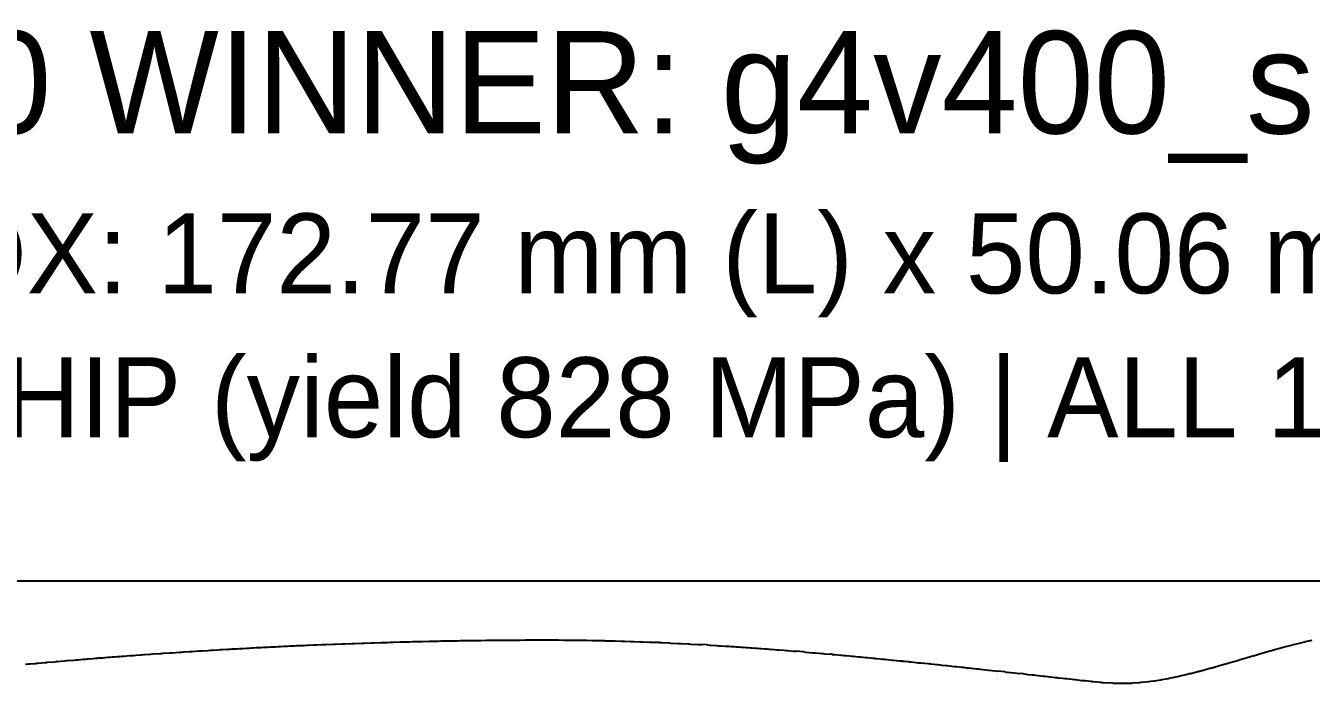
# Model space of a CAD drawing. Extents: x -19 to 227, y -64 to 33.
# Drawn here: x 20.95 to 61.13, y 12.02 to 32.58 of the extents above; entities that cross this region are included whole.
import ezdxf

# ---------------------------------------------------------------- set-up
doc = ezdxf.new("R2010")
doc.units = 0

msp = doc.modelspace()

# ---------------------------------------------------------------- linework, layer by layer
at = {"layer": 'BOUNDING_BOX'}
msp.add_line((153.6264, 15.2101), (-19.1476, 15.2101), dxfattribs=at)
at = {"layer": 'MIDPLANE_Z0_OUTLINE'}
for p, q in [((30.9259, 13.2532), (31.1547, 13.2613)), ((31.1547, 13.2613), (31.1922, 13.2626)), ((31.1922, 13.2626), (31.221, 13.2637)), ((31.221, 13.2637), (31.2259, 13.2639)), ((31.2259, 13.2639), (31.4547, 13.2715)), ((31.4547, 13.2715), (31.5028, 13.2731)), ((31.5028, 13.2731), (31.5218, 13.2738)), ((31.5218, 13.2738), (31.5259, 13.274)), ((31.5259, 13.274), (31.7547, 13.2813)), ((31.7547, 13.2813), (31.8127, 13.2831)), ((31.8127, 13.2831), (31.8232, 13.2835)), ((31.8232, 13.2835), (31.8259, 13.2836)), ((31.8259, 13.2836), (32.0547, 13.2905)), ((32.0547, 13.2905), (32.1221, 13.2925)), ((32.1221, 13.2925), (32.125, 13.2926)), ((32.125, 13.2926), (32.1259, 13.2926)), ((32.1259, 13.2926), (32.2214, 13.2954)), ((32.2214, 13.2954), (32.2556, 13.2963)), ((32.2556, 13.2963), (32.3547, 13.2993)), ((32.3547, 13.2993), (32.4259, 13.3014)), ((32.4259, 13.3014), (32.43, 13.3015)), ((32.43, 13.3015), (32.4312, 13.3016)), ((32.4312, 13.3016), (32.6547, 13.3078)), ((32.6547, 13.3078), (32.7259, 13.3099)), ((32.7259, 13.3099), (32.7365, 13.3101)), ((32.7365, 13.3101), (32.7398, 13.3102)), ((32.7398, 13.3102), (32.9547, 13.3159)), ((32.9547, 13.3159), (33.0259, 13.3177)), ((33.0259, 13.3177), (33.0424, 13.3181)), ((33.0424, 13.3181), (33.0479, 13.3183)), ((33.0479, 13.3183), (33.2547, 13.3234)), ((33.2547, 13.3234), (33.3259, 13.3251)), ((33.3259, 13.3251), (33.3477, 13.3256)), ((33.3477, 13.3256), (33.3554, 13.3258)), ((33.3554, 13.3258), (33.5547, 13.3303)), ((33.5547, 13.3303), (33.6259, 13.3319)), ((33.6259, 13.3319), (33.6526, 13.3325)), ((33.6526, 13.3325), (33.6623, 13.3327)), ((33.6623, 13.3327), (33.8547, 13.3367)), ((33.8547, 13.3367), (33.9259, 13.3382)), ((33.9259, 13.3382), (33.9569, 13.3388)), ((33.9569, 13.3388), (33.9686, 13.339)), ((33.9686, 13.339), (34.1547, 13.3426)), ((34.1547, 13.3426), (34.2259, 13.344)), ((34.2259, 13.344), (34.2608, 13.3445)), ((34.2608, 13.3445), (34.2744, 13.3448)), ((34.2744, 13.3448), (34.4547, 13.3479)), ((34.4547, 13.3479), (34.5259, 13.3492)), ((34.5259, 13.3492), (34.5642, 13.3497)), ((34.5642, 13.3497), (34.5796, 13.35)), ((34.5796, 13.35), (34.7547, 13.3527)), ((34.7547, 13.3527), (34.8259, 13.3538)), ((34.8259, 13.3538), (34.8672, 13.3544)), ((34.8672, 13.3544), (34.8842, 13.3546)), ((34.8842, 13.3546), (35.0547, 13.357)), ((35.0547, 13.357), (35.1259, 13.3579)), ((35.1259, 13.3579), (35.1698, 13.3585)), ((35.1698, 13.3585), (35.1883, 13.3587)), ((35.1883, 13.3587), (35.3547, 13.3607)), ((35.3547, 13.3607), (35.4259, 13.3615)), ((35.4259, 13.3615), (35.4719, 13.362)), ((35.4719, 13.362), (35.4918, 13.3622)), ((35.4918, 13.3622), (35.6547, 13.3638)), ((35.6547, 13.3638), (35.7259, 13.3646)), ((35.7259, 13.3646), (35.7737, 13.3649)), ((35.7737, 13.3649), (35.7947, 13.3651)), ((35.7947, 13.3651), (35.9547, 13.3665)), ((35.9547, 13.3665), (36.0259, 13.3671)), ((36.0259, 13.3671), (36.0751, 13.3674)), ((36.0751, 13.3674), (36.0971, 13.3675)), ((36.0971, 13.3675), (36.2547, 13.3685)), ((36.2547, 13.3685), (36.3259, 13.369)), ((36.3259, 13.369), (36.3762, 13.3692)), ((36.3762, 13.3692), (36.3989, 13.3693)), ((36.3989, 13.3693), (36.5547, 13.3701)), ((36.5547, 13.3701), (36.6259, 13.3704)), ((36.6259, 13.3704), (36.6769, 13.3705)), ((36.6769, 13.3705), (36.7002, 13.3706)), ((36.7002, 13.3706), (36.8547, 13.371)), ((36.8547, 13.371), (36.9259, 13.3712)), ((36.9259, 13.3712), (36.9773, 13.3712)), ((36.9773, 13.3712), (37.0009, 13.3713)), ((37.0009, 13.3713), (37.1547, 13.3713)), ((37.1547, 13.3713), (37.2259, 13.3714)), ((37.2259, 13.3714), (37.2772, 13.3712)), ((37.2772, 13.3712), (37.3008, 13.3712)), ((37.3008, 13.3712), (37.4547, 13.3708)), ((37.4547, 13.3708), (37.5259, 13.3706)), ((37.5259, 13.3706), (37.5766, 13.3703)), ((37.5766, 13.3703), (37.5997, 13.3701)), ((37.5997, 13.3701), (37.7547, 13.3691)), ((37.7547, 13.3691), (37.8259, 13.3687)), ((37.8259, 13.3687), (37.8753, 13.3682)), ((37.8753, 13.3682), (37.8976, 13.368)), ((37.8976, 13.368), (38.0547, 13.3663)), ((38.0547, 13.3663), (38.1259, 13.3656)), ((38.1259, 13.3656), (38.1733, 13.365)), ((38.1733, 13.365), (38.1943, 13.3647)), ((38.1943, 13.3647), (38.3547, 13.3623)), ((38.3547, 13.3623), (38.4259, 13.3613)), ((38.4259, 13.3613), (38.4706, 13.3605)), ((38.4706, 13.3605), (38.4898, 13.3602)), ((38.4898, 13.3602), (38.6547, 13.3572)), ((38.6547, 13.3572), (38.7259, 13.3559)), ((38.7259, 13.3559), (38.7671, 13.355)), ((38.7671, 13.355), (38.7842, 13.3546)), ((38.7842, 13.3546), (38.9547, 13.3508)), ((38.9547, 13.3508), (39.0259, 13.3492)), ((39.0259, 13.3492), (39.0628, 13.3483)), ((39.0628, 13.3483), (39.0776, 13.348)), ((39.0776, 13.348), (39.2547, 13.3433)), ((39.2547, 13.3433), (39.3259, 13.3415)), ((39.3259, 13.3415), (39.3577, 13.3406)), ((39.3577, 13.3406), (39.3699, 13.3402)), ((39.3699, 13.3402), (39.5547, 13.3347)), ((39.5547, 13.3347), (39.6259, 13.3326)), ((39.6259, 13.3326), (39.6517, 13.3318)), ((39.6517, 13.3318), (39.6611, 13.3315)), ((39.6611, 13.3315), (39.8547, 13.325)), ((39.8547, 13.325), (39.9259, 13.3226)), ((39.9259, 13.3226), (39.9448, 13.322)), ((39.9448, 13.322), (39.9514, 13.3218)), ((39.9514, 13.3218), (40.1547, 13.3142)), ((40.1547, 13.3142), (40.2259, 13.3116)), ((40.2259, 13.3116), (40.2371, 13.3112)), ((40.2371, 13.3112), (40.2406, 13.311)), ((40.2406, 13.311), (40.4547, 13.3024)), ((40.4547, 13.3024), (40.5259, 13.2995)), ((40.5259, 13.2995), (40.5283, 13.2994)), ((40.5283, 13.2994), (40.529, 13.2994)), ((40.529, 13.2994), (40.5482, 13.2985)), ((40.5482, 13.2985), (40.598, 13.2963)), ((40.7547, 13.2898), (40.598, 13.2963)), ((40.7547, 13.2898), (40.8168, 13.2872)), ((40.8168, 13.2872), (40.8239, 13.2869)), ((40.8239, 13.2869), (40.8259, 13.2868)), ((40.8259, 13.2868), (41.0547, 13.2766)), ((41.0547, 13.2766), (41.104, 13.2744)), ((41.104, 13.2744), (41.1221, 13.2736)), ((41.1221, 13.2736), (41.1259, 13.2734)), ((41.1259, 13.2734), (41.3547, 13.2625)), ((41.3547, 13.2625), (41.3904, 13.2608)), ((41.3904, 13.2608), (41.4213, 13.2592)), ((60.6259, 13.2411), (60.7993, 13.2831)), ((60.7993, 13.2831), (60.8538, 13.2963)), ((60.8538, 13.2963), (60.8547, 13.2965)), ((60.8547, 13.2965), (60.9259, 13.3145)), ((60.9259, 13.3145), (60.9436, 13.3185)), ((60.9436, 13.3185), (60.9494, 13.3198)), ((60.9494, 13.3198), (61.1547, 13.368)), ((23.8865, 12.8569), (23.9547, 12.8622)), ((23.9547, 12.8622), (24.0259, 12.8677)), ((24.0259, 12.8677), (24.1085, 12.8737)), ((24.1085, 12.8737), (24.2106, 12.881)), ((24.2106, 12.881), (24.2547, 12.8844)), ((24.2547, 12.8844), (24.3259, 12.8897)), ((24.3259, 12.8897), (24.3951, 12.8946)), ((24.3951, 12.8946), (24.5341, 12.9045)), ((24.5341, 12.9045), (24.5547, 12.906)), ((24.5547, 12.906), (24.6259, 12.9113)), ((24.6259, 12.9113), (24.6635, 12.9139)), ((24.6635, 12.9139), (24.8259, 12.9251)), ((24.8259, 12.9251), (24.8547, 12.9271)), ((24.8547, 12.9271), (24.8568, 12.9272)), ((24.8568, 12.9272), (24.9238, 12.9321)), ((24.9238, 12.9321), (24.9259, 12.9322)), ((24.9259, 12.9322), (25.1547, 12.9477)), ((25.1547, 12.9477), (25.1789, 12.9493)), ((25.1789, 12.9493), (25.2208, 12.9523)), ((25.2208, 12.9523), (25.2259, 12.9526)), ((25.2259, 12.9526), (25.4547, 12.9677)), ((25.4547, 12.9677), (25.5003, 12.9707)), ((25.5003, 12.9707), (25.5215, 12.9722)), ((25.5215, 12.9722), (25.5259, 12.9725)), ((25.5259, 12.9725), (25.7547, 12.9872)), ((25.7547, 12.9872), (25.8211, 12.9915)), ((25.8211, 12.9915), (25.8247, 12.9917)), ((25.8247, 12.9917), (25.8259, 12.9918)), ((25.8259, 12.9918), (25.879, 12.9952)), ((25.879, 12.9952), (25.8977, 12.9963)), ((25.8977, 12.9963), (26.0547, 13.0066)), ((26.0547, 13.0066), (26.1259, 13.0113)), ((26.1259, 13.0113), (26.138, 13.0121)), ((26.138, 13.0121), (26.1419, 13.0123)), ((26.1419, 13.0123), (26.3547, 13.0259)), ((26.3547, 13.0259), (26.4259, 13.0305)), ((26.4259, 13.0305), (26.4527, 13.0321)), ((26.4527, 13.0321), (26.4623, 13.0327)), ((26.4623, 13.0327), (26.6547, 13.0447)), ((26.6547, 13.0447), (26.7259, 13.0491)), ((26.7259, 13.0491), (26.766, 13.0515)), ((26.766, 13.0515), (26.782, 13.0524)), ((26.782, 13.0524), (26.9547, 13.0629)), ((26.9547, 13.0629), (27.0259, 13.0672)), ((27.0259, 13.0672), (27.0778, 13.0701)), ((27.0778, 13.0701), (27.1011, 13.0714)), ((27.1011, 13.0714), (27.2547, 13.0805)), ((27.2547, 13.0805), (27.3259, 13.0847)), ((27.3259, 13.0847), (27.3881, 13.0881)), ((27.3881, 13.0881), (27.4195, 13.0899)), ((27.4195, 13.0899), (27.5547, 13.0976)), ((27.5547, 13.0976), (27.6259, 13.1017)), ((27.6259, 13.1017), (27.6966, 13.1055)), ((27.6966, 13.1055), (27.7372, 13.1076)), ((27.7372, 13.1076), (27.8547, 13.1142)), ((27.8547, 13.1142), (27.9259, 13.1181)), ((27.9259, 13.1181), (28.0032, 13.1221)), ((28.0032, 13.1221), (28.0544, 13.1248)), ((28.0544, 13.1248), (28.1547, 13.1302)), ((28.1547, 13.1302), (28.2259, 13.134)), ((28.2259, 13.134), (28.3074, 13.1381)), ((28.3074, 13.1381), (28.3709, 13.1413)), ((28.3709, 13.1413), (28.4547, 13.1457)), ((28.4547, 13.1457), (28.5259, 13.1494)), ((28.5259, 13.1494), (28.6089, 13.1534)), ((28.6089, 13.1534), (28.6868, 13.1572)), ((28.6868, 13.1572), (28.7547, 13.1606)), ((28.7547, 13.1606), (28.8259, 13.1642)), ((28.8259, 13.1642), (28.9072, 13.168)), ((28.9072, 13.168), (29.0021, 13.1725)), ((29.0021, 13.1725), (29.0547, 13.175)), ((29.0547, 13.175), (29.1259, 13.1785)), ((29.1259, 13.1785), (29.2015, 13.1819)), ((29.2015, 13.1819), (29.3167, 13.1871)), ((29.3167, 13.1871), (29.3547, 13.1889)), ((29.3547, 13.1889), (29.4259, 13.1923)), ((29.4259, 13.1923), (29.4906, 13.1951)), ((29.4906, 13.1951), (29.6308, 13.2012)), ((29.6308, 13.2012), (29.6547, 13.2023)), ((29.6547, 13.2023), (29.7259, 13.2055)), ((29.7259, 13.2055), (29.773, 13.2075)), ((29.773, 13.2075), (29.9443, 13.2147)), ((29.9443, 13.2147), (29.9547, 13.2151)), ((29.9547, 13.2151), (30.0259, 13.2182)), ((30.0259, 13.2182), (30.0462, 13.2191)), ((30.0462, 13.2191), (30.1959, 13.2251)), ((30.1959, 13.2251), (30.2547, 13.2274)), ((30.2547, 13.2274), (30.2571, 13.2275)), ((30.2571, 13.2275), (30.3244, 13.2304)), ((30.3244, 13.2304), (30.3259, 13.2304)), ((30.3259, 13.2304), (30.5547, 13.2392)), ((30.5547, 13.2392), (30.5694, 13.2398)), ((30.5694, 13.2398), (30.622, 13.2419)), ((30.622, 13.2419), (30.6259, 13.2421)), ((30.6259, 13.2421), (30.8547, 13.2505)), ((30.8547, 13.2505), (30.8811, 13.2515)), ((30.8811, 13.2515), (30.921, 13.253)), ((30.921, 13.253), (30.9259, 13.2532)), ((41.4213, 13.2592), (41.4259, 13.259)), ((41.4259, 13.259), (41.6547, 13.2474)), ((41.6547, 13.2474), (41.6759, 13.2463)), ((41.6759, 13.2463), (41.7222, 13.2438)), ((41.7222, 13.2438), (41.7259, 13.2436)), ((41.7259, 13.2436), (41.9547, 13.2313)), ((41.9547, 13.2313), (41.9606, 13.231)), ((41.9606, 13.231), (42.0253, 13.2273)), ((42.0253, 13.2273), (42.0259, 13.2273)), ((42.0259, 13.2273), (42.0653, 13.2251)), ((42.2446, 13.2149), (42.0653, 13.2251)), ((42.2446, 13.2149), (42.2547, 13.2143)), ((42.2547, 13.2143), (42.3259, 13.2101)), ((42.3259, 13.2101), (42.3611, 13.208)), ((42.3611, 13.208), (42.5277, 13.1981)), ((42.5277, 13.1981), (42.5547, 13.1964)), ((42.5547, 13.1964), (42.6259, 13.192)), ((42.6259, 13.192), (42.6845, 13.1884)), ((42.6845, 13.1884), (42.8102, 13.1806)), ((42.8102, 13.1806), (42.8547, 13.1777)), ((42.8547, 13.1777), (42.9259, 13.173)), ((42.9259, 13.173), (42.9961, 13.1685)), ((42.9961, 13.1685), (43.0919, 13.1623)), ((43.0919, 13.1623), (43.1547, 13.158)), ((43.1547, 13.158), (43.2259, 13.1531)), ((43.2259, 13.1531), (43.2999, 13.1482)), ((43.2999, 13.1482), (43.3729, 13.1433)), ((43.3729, 13.1433), (43.4547, 13.1375)), ((43.4547, 13.1375), (43.5259, 13.1324)), ((43.5259, 13.1324), (43.598, 13.1274)), ((43.598, 13.1274), (43.6532, 13.1236)), ((43.6532, 13.1236), (43.7547, 13.1161)), ((43.7547, 13.1161), (43.8259, 13.1109)), ((43.8259, 13.1109), (43.8919, 13.1062)), ((43.8919, 13.1062), (43.9328, 13.1032)), ((43.9328, 13.1032), (44.0547, 13.094)), ((44.0547, 13.094), (44.1259, 13.0886)), ((44.1259, 13.0886), (44.1825, 13.0844)), ((44.1825, 13.0844), (44.2118, 13.0822)), ((44.2118, 13.0822), (44.3547, 13.071)), ((44.3547, 13.071), (44.4259, 13.0655)), ((44.4259, 13.0655), (44.4704, 13.0621)), ((44.4704, 13.0621), (44.4902, 13.0606)), ((44.4902, 13.0606), (44.6547, 13.0473)), ((44.6547, 13.0473), (44.7259, 13.0415)), ((44.7259, 13.0415), (44.7562, 13.0392)), ((44.7562, 13.0392), (44.7679, 13.0382)), ((44.7679, 13.0382), (44.9547, 13.0227)), ((44.9547, 13.0227), (45.0259, 13.0168)), ((45.0259, 13.0168), (45.0401, 13.0156)), ((45.0401, 13.0156), (45.0448, 13.0152)), ((45.2547, 12.9973), (45.0448, 13.0152)), ((45.2659, 12.9963), (45.2547, 12.9973)), ((45.2659, 12.9963), (45.2688, 12.9961)), ((45.2688, 12.9961), (45.3214, 12.9918)), ((45.3214, 12.9918), (45.3248, 12.9915)), ((45.3248, 12.9915), (45.3259, 12.9914)), ((45.3259, 12.9914), (45.5547, 12.9725)), ((45.5547, 12.9725), (45.5985, 12.9689)), ((45.5985, 12.9689), (45.6217, 12.9669)), ((45.6217, 12.9669), (45.6259, 12.9665)), ((45.6259, 12.9665), (45.8547, 12.9472)), ((45.8547, 12.9472), (45.875, 12.9454)), ((45.875, 12.9454), (45.9226, 12.9412)), ((45.9226, 12.9412), (45.9259, 12.9409)), ((45.9259, 12.9409), (46.1092, 12.9251)), ((46.1511, 12.9215), (46.1092, 12.9251)), ((46.1511, 12.9215), (46.1547, 12.9211)), ((46.1547, 12.9211), (46.2259, 12.9146)), ((46.2259, 12.9146), (46.2516, 12.9124)), ((46.2516, 12.9124), (46.4266, 12.8969)), ((46.4266, 12.8969), (46.4547, 12.8943)), ((46.4547, 12.8943), (46.5259, 12.8877)), ((46.5259, 12.8877), (46.5865, 12.8822)), ((46.5865, 12.8822), (46.7015, 12.8719)), ((46.7015, 12.8719), (46.7547, 12.8669)), ((46.7547, 12.8669), (46.8259, 12.8601)), ((46.8259, 12.8601), (46.8976, 12.8535)), ((59.2305, 12.8522), (59.3026, 12.873)), ((59.3026, 12.873), (59.3547, 12.8886)), ((59.3547, 12.8886), (59.4259, 12.9099)), ((59.4259, 12.9099), (59.4784, 12.9248)), ((59.4784, 12.9248), (59.4794, 12.9251)), ((59.4794, 12.9251), (59.6547, 12.9748)), ((59.6547, 12.9748), (59.7242, 12.9946)), ((59.7242, 12.9946), (59.7254, 12.9949)), ((59.7254, 12.9949), (59.7259, 12.9951)), ((59.7259, 12.9951), (59.729, 12.9959)), ((59.729, 12.9959), (59.7304, 12.9963)), ((59.7304, 12.9963), (59.9547, 13.0608)), ((59.9547, 13.0608), (60.0259, 13.0813)), ((60.0259, 13.0813), (60.1037, 13.1022)), ((60.1037, 13.1022), (60.142, 13.1124)), ((60.142, 13.1124), (60.2547, 13.1437)), ((60.2547, 13.1437), (60.3259, 13.1635)), ((60.3259, 13.1635), (60.4303, 13.1903)), ((60.4303, 13.1903), (60.5507, 13.2211)), ((60.5507, 13.2211), (60.5547, 13.2222)), ((60.5547, 13.2222), (60.5656, 13.2251)), ((60.5656, 13.2251), (60.621, 13.2398)), ((60.621, 13.2398), (60.6259, 13.2411)), ((20.9413, 12.6117), (20.9547, 12.6129)), ((20.9547, 12.6129), (21.0259, 12.6196)), ((21.0259, 12.6196), (21.0435, 12.6211)), ((21.0435, 12.6211), (21.0886, 12.6251)), ((21.0886, 12.6251), (21.2547, 12.6396)), ((21.2547, 12.6396), (21.2706, 12.641)), ((21.2706, 12.641), (21.3212, 12.6456)), ((21.3212, 12.6456), (21.3259, 12.6461)), ((21.3259, 12.6461), (21.5547, 12.6657)), ((21.5547, 12.6657), (21.5992, 12.6696)), ((21.5992, 12.6696), (21.6213, 12.6716)), ((21.6213, 12.6716), (21.6259, 12.672)), ((21.6259, 12.672), (21.8443, 12.6904)), ((21.8443, 12.6904), (21.8547, 12.6913)), ((21.8547, 12.6913), (21.9141, 12.6963)), ((21.9153, 12.6964), (21.9141, 12.6963)), ((21.9259, 12.6974), (21.9153, 12.6964)), ((21.9259, 12.6974), (21.9269, 12.6975)), ((21.9269, 12.6975), (21.9271, 12.6975)), ((21.9271, 12.6975), (22.1547, 12.7173)), ((22.1547, 12.7173), (22.2259, 12.7234)), ((22.2259, 12.7234), (22.2479, 12.7252)), ((22.2479, 12.7252), (22.2555, 12.7258)), ((22.2555, 12.7258), (22.4547, 12.7428)), ((22.4547, 12.7428), (22.5259, 12.7489)), ((22.5259, 12.7489), (22.5668, 12.7522)), ((22.5668, 12.7522), (22.5831, 12.7535)), ((22.5831, 12.7535), (22.7547, 12.7679)), ((22.7547, 12.7679), (22.8259, 12.7738)), ((22.8259, 12.7738), (22.8832, 12.7783)), ((22.8832, 12.7783), (22.91, 12.7804)), ((22.91, 12.7804), (23.0547, 12.7923)), ((23.0547, 12.7923), (23.1259, 12.7981)), ((23.1259, 12.7981), (23.1967, 12.8036)), ((23.1967, 12.8036), (23.2362, 12.8066)), ((23.2362, 12.8066), (23.3547, 12.8162)), ((23.3547, 12.8162), (23.4259, 12.8219)), ((23.4259, 12.8219), (23.5064, 12.828)), ((23.5064, 12.828), (23.5617, 12.8321)), ((23.5617, 12.8321), (23.6547, 12.8394)), ((23.6547, 12.8394), (23.7259, 12.8451)), ((23.7259, 12.8451), (23.811, 12.8513)), ((23.811, 12.8513), (23.8865, 12.8569)), ((46.8976, 12.8535), (46.976, 12.8464)), ((46.976, 12.8464), (47.0547, 12.8387)), ((47.0547, 12.8387), (47.1259, 12.8319)), ((47.1259, 12.8319), (47.1963, 12.8253)), ((47.1963, 12.8253), (47.2499, 12.8203)), ((47.2499, 12.8203), (47.3547, 12.81)), ((47.3547, 12.81), (47.4259, 12.803)), ((47.4259, 12.803), (47.4876, 12.7972)), ((47.4876, 12.7972), (47.5234, 12.7938)), ((47.5234, 12.7938), (47.6547, 12.7807)), ((47.6547, 12.7807), (47.7259, 12.7736)), ((47.7259, 12.7736), (47.774, 12.769)), ((47.774, 12.769), (47.7965, 12.7669)), ((47.7965, 12.7669), (47.9547, 12.7509)), ((47.9547, 12.7509), (48.0259, 12.7437)), ((48.0259, 12.7437), (48.057, 12.7406)), ((48.057, 12.7406), (48.0691, 12.7395)), ((48.0691, 12.7395), (48.2547, 12.7204)), ((48.2547, 12.7204), (48.3259, 12.7131)), ((48.3259, 12.7131), (48.3375, 12.712)), ((48.3375, 12.712), (48.3412, 12.7116)), ((48.3412, 12.7116), (48.4166, 12.7038)), ((48.4166, 12.7038), (48.4887, 12.6963)), ((48.5547, 12.6898), (48.4887, 12.6963)), ((48.5547, 12.6898), (48.6137, 12.684)), ((48.6137, 12.684), (48.6234, 12.683)), ((48.6234, 12.683), (48.6259, 12.6828)), ((48.6259, 12.6828), (48.8547, 12.66)), ((48.8547, 12.66), (48.8865, 12.6568)), ((48.8865, 12.6568), (48.9216, 12.6531)), ((48.9216, 12.6531), (48.9259, 12.6527)), ((48.9259, 12.6527), (49.1547, 12.6297)), ((49.1547, 12.6297), (49.1589, 12.6293)), ((49.1589, 12.6293), (49.1984, 12.6251)), ((49.2259, 12.6221), (49.1984, 12.6251)), ((49.2259, 12.6221), (49.234, 12.6213)), ((49.234, 12.6213), (49.4309, 12.6013)), ((49.4309, 12.6013), (49.4547, 12.5988)), ((49.4547, 12.5988), (49.5259, 12.5911)), ((49.5259, 12.5911), (49.583, 12.5853)), ((49.583, 12.5853), (49.7027, 12.573)), ((49.7027, 12.573), (49.7547, 12.5674)), ((49.7547, 12.5674), (49.8259, 12.5597)), ((49.8259, 12.5597), (49.8969, 12.5524)), ((49.8969, 12.5524), (49.974, 12.5444)), ((49.974, 12.5444), (50.0547, 12.5356)), ((50.0547, 12.5356), (50.1259, 12.5279)), ((50.1259, 12.5279), (50.1948, 12.5207)), ((50.1948, 12.5207), (50.2451, 12.5155)), ((50.2451, 12.5155), (50.3547, 12.5035)), ((50.3547, 12.5035), (50.4259, 12.4956)), ((50.4259, 12.4956), (50.484, 12.4896)), ((50.484, 12.4896), (50.5158, 12.4862)), ((50.5158, 12.4862), (50.6547, 12.4709)), ((50.6547, 12.4709), (50.7259, 12.463)), ((50.7259, 12.463), (50.768, 12.4586)), ((50.768, 12.4586), (50.7863, 12.4567)), ((50.7863, 12.4567), (50.9547, 12.438)), ((57.8547, 12.4543), (57.9259, 12.4739)), ((57.9259, 12.4739), (57.9989, 12.494)), ((57.9989, 12.494), (58.033, 12.5034)), ((58.033, 12.5034), (58.1547, 12.5383)), ((58.1547, 12.5383), (58.2259, 12.5587)), ((58.2259, 12.5587), (58.3354, 12.5897)), ((58.3354, 12.5897), (58.4526, 12.6229)), ((58.4526, 12.6229), (58.4547, 12.6236)), ((58.4547, 12.6236), (58.4598, 12.6251)), ((58.4598, 12.6251), (58.5201, 12.6429)), ((58.5201, 12.6429), (58.5259, 12.6446)), ((58.5259, 12.6446), (58.6626, 12.6839)), ((58.6626, 12.6839), (58.7056, 12.6963)), ((58.7056, 12.6963), (58.7547, 12.711)), ((58.7547, 12.711), (58.8259, 12.7323)), ((58.8259, 12.7323), (58.8631, 12.7431)), ((58.8631, 12.7431), (58.8767, 12.747)), ((58.8767, 12.747), (59.0547, 12.8006)), ((59.0547, 12.8006), (59.1259, 12.822)), ((59.1259, 12.822), (59.2305, 12.8522)), ((50.9547, 12.438), (51.0259, 12.4301)), ((51.0259, 12.4301), (51.0484, 12.4277)), ((51.0484, 12.4277), (51.0565, 12.4268)), ((51.0565, 12.4268), (51.2547, 12.4047)), ((51.2547, 12.4047), (51.3259, 12.3968)), ((51.3259, 12.3968), (51.3263, 12.3968)), ((51.3263, 12.3968), (51.3264, 12.3968)), ((51.3264, 12.3968), (51.3264, 12.3967)), ((51.3264, 12.3967), (51.33, 12.3963)), ((51.5547, 12.3725), (51.33, 12.3963)), ((51.5547, 12.3725), (51.5975, 12.3679)), ((51.5975, 12.3679), (51.6217, 12.3652)), ((51.6217, 12.3652), (51.6259, 12.3647)), ((51.6259, 12.3647), (51.8547, 12.3404)), ((51.8547, 12.3404), (51.8685, 12.3389)), ((51.8685, 12.3389), (51.9241, 12.3326)), ((51.9241, 12.3326), (51.9259, 12.3324)), ((51.9259, 12.3324), (51.995, 12.3251)), ((52.1393, 12.3097), (51.995, 12.3251)), ((52.1393, 12.3097), (52.1547, 12.3079)), ((52.1547, 12.3079), (52.2259, 12.2999)), ((52.2259, 12.2999), (52.2741, 12.2947)), ((52.2741, 12.2947), (52.4098, 12.2802)), ((52.4098, 12.2802), (52.4547, 12.2751)), ((52.4547, 12.2751), (52.5259, 12.2671)), ((52.5259, 12.2671), (52.5953, 12.2596)), ((52.5953, 12.2596), (52.6801, 12.2505)), ((52.6801, 12.2505), (52.7547, 12.2421)), ((52.7547, 12.2421), (52.8259, 12.234)), ((52.8259, 12.234), (52.8958, 12.2265)), ((52.8958, 12.2265), (52.9503, 12.2207)), ((52.9503, 12.2207), (53.0547, 12.2088)), ((53.0547, 12.2088), (53.1259, 12.2008)), ((53.1259, 12.2008), (53.186, 12.1943)), ((53.186, 12.1943), (53.2203, 12.1907)), ((53.2203, 12.1907), (53.3547, 12.1754)), ((53.3547, 12.1754), (53.4259, 12.1673)), ((53.4259, 12.1673), (53.4702, 12.1626)), ((53.4702, 12.1626), (53.4901, 12.1604)), ((53.4901, 12.1604), (53.6547, 12.1418)), ((53.6547, 12.1418), (53.7259, 12.1337)), ((53.7259, 12.1337), (53.7506, 12.1311)), ((53.7506, 12.1311), (53.7597, 12.1301)), ((53.7597, 12.1301), (53.9547, 12.108)), ((53.9547, 12.108), (54.0259, 12.1)), ((54.0259, 12.1), (54.0285, 12.0997)), ((54.0285, 12.0997), (54.0293, 12.0996)), ((54.0293, 12.0996), (54.0364, 12.0989)), ((54.0364, 12.0989), (54.0592, 12.0963)), ((54.2547, 12.0759), (54.0592, 12.0963)), ((54.2547, 12.0759), (54.3007, 12.0711)), ((54.3007, 12.0711), (54.3219, 12.0688)), ((54.3219, 12.0688), (54.3259, 12.0683)), ((54.3259, 12.0683), (54.5547, 12.0471)), ((55.8259, 12.0463), (56.0547, 12.0723)), ((56.0547, 12.0723), (56.108, 12.0784)), ((56.108, 12.0784), (56.1223, 12.0801)), ((56.1223, 12.0801), (56.1259, 12.0805)), ((56.1259, 12.0805), (56.2062, 12.0925)), ((56.2062, 12.0925), (56.232, 12.0963)), ((56.232, 12.0963), (56.3547, 12.1155)), ((56.3547, 12.1155), (56.4259, 12.1266)), ((56.4259, 12.1266), (56.4533, 12.1316)), ((56.4533, 12.1316), (56.4629, 12.1333)), ((56.4629, 12.1333), (56.6547, 12.1695)), ((56.6547, 12.1695), (56.7259, 12.1829)), ((56.7259, 12.1829), (56.7988, 12.198)), ((56.7988, 12.198), (56.8352, 12.2055)), ((56.8352, 12.2055), (56.9547, 12.2314)), ((56.9547, 12.2314), (57.0259, 12.2468)), ((57.0259, 12.2468), (57.1284, 12.2704)), ((57.1284, 12.2704), (57.2214, 12.2918)), ((57.2214, 12.2918), (57.2547, 12.2998)), ((57.2547, 12.2998), (57.3259, 12.3169)), ((57.3259, 12.3169), (57.3562, 12.3244)), ((57.3562, 12.3244), (57.3587, 12.3251)), ((57.3587, 12.3251), (57.5547, 12.3739)), ((57.5547, 12.3739), (57.6197, 12.3901)), ((57.6197, 12.3901), (57.6244, 12.3913)), ((57.6244, 12.3913), (57.6259, 12.3917)), ((57.6259, 12.3917), (57.639, 12.3951)), ((57.639, 12.3951), (57.6435, 12.3963)), ((57.6435, 12.3963), (57.8547, 12.4543)), ((54.5547, 12.0471), (54.5748, 12.0452)), ((54.5748, 12.0452), (54.6228, 12.0405)), ((54.6228, 12.0405), (54.6259, 12.0402)), ((54.6259, 12.0402), (54.8547, 12.0257)), ((54.8547, 12.0257), (54.8552, 12.0256)), ((54.8552, 12.0256), (54.8635, 12.0251)), ((54.9259, 12.0209), (54.8635, 12.0251)), ((54.9259, 12.0209), (54.9382, 12.0207)), ((54.9382, 12.0207), (55.1463, 12.0167)), ((55.1463, 12.0167), (55.1547, 12.0166)), ((55.1547, 12.0166), (55.2259, 12.0152)), ((55.2259, 12.0152), (55.2535, 12.016)), ((55.2535, 12.016), (55.4513, 12.0217)), ((55.4513, 12.0217), (55.4547, 12.0218)), ((55.4547, 12.0218), (55.5259, 12.024)), ((55.5259, 12.024), (55.5297, 12.0243)), ((55.5297, 12.0243), (55.5408, 12.0251)), ((55.5408, 12.0251), (55.7547, 12.0408)), ((55.7547, 12.0408), (55.7717, 12.0421)), ((55.7717, 12.0421), (55.8213, 12.0459)), ((55.8213, 12.0459), (55.8259, 12.0463))]:
    msp.add_line(p, q, dxfattribs=at)

# ---------------------------------------------------------------- texts
at = {"layer": 'DIMENSIONS'}
for s, height, p in [('JARAMBIT G4 v4.0.0 WINNER: g4v400_s042_62763aa2 (1:1 TRUE SCALE, UNITS: MILLIMETERS, 1 DRAWING UNIT = 1 MM)', 3.2, (-19.148, 29.21)), ('OVERALL BOUNDING BOX: 172.77 mm (L) x 50.06 mm (H) x 9.48 mm (T) | RING BORE: 24.90 mm AT X = -3.93 mm', 2.5, (-19.148, 24.21)), ('MATERIAL: Ti-6Al-4V ELI HIP (yield 828 MPa) | ALL 17 STRUCTURAL GATES PASSED (SF_LCB >= 1.00)', 2.5, (-19.148, 19.71))]:
    msp.add_text(s, height=height, dxfattribs=at).set_placement(p)

doc.saveas('drawing.dxf')
